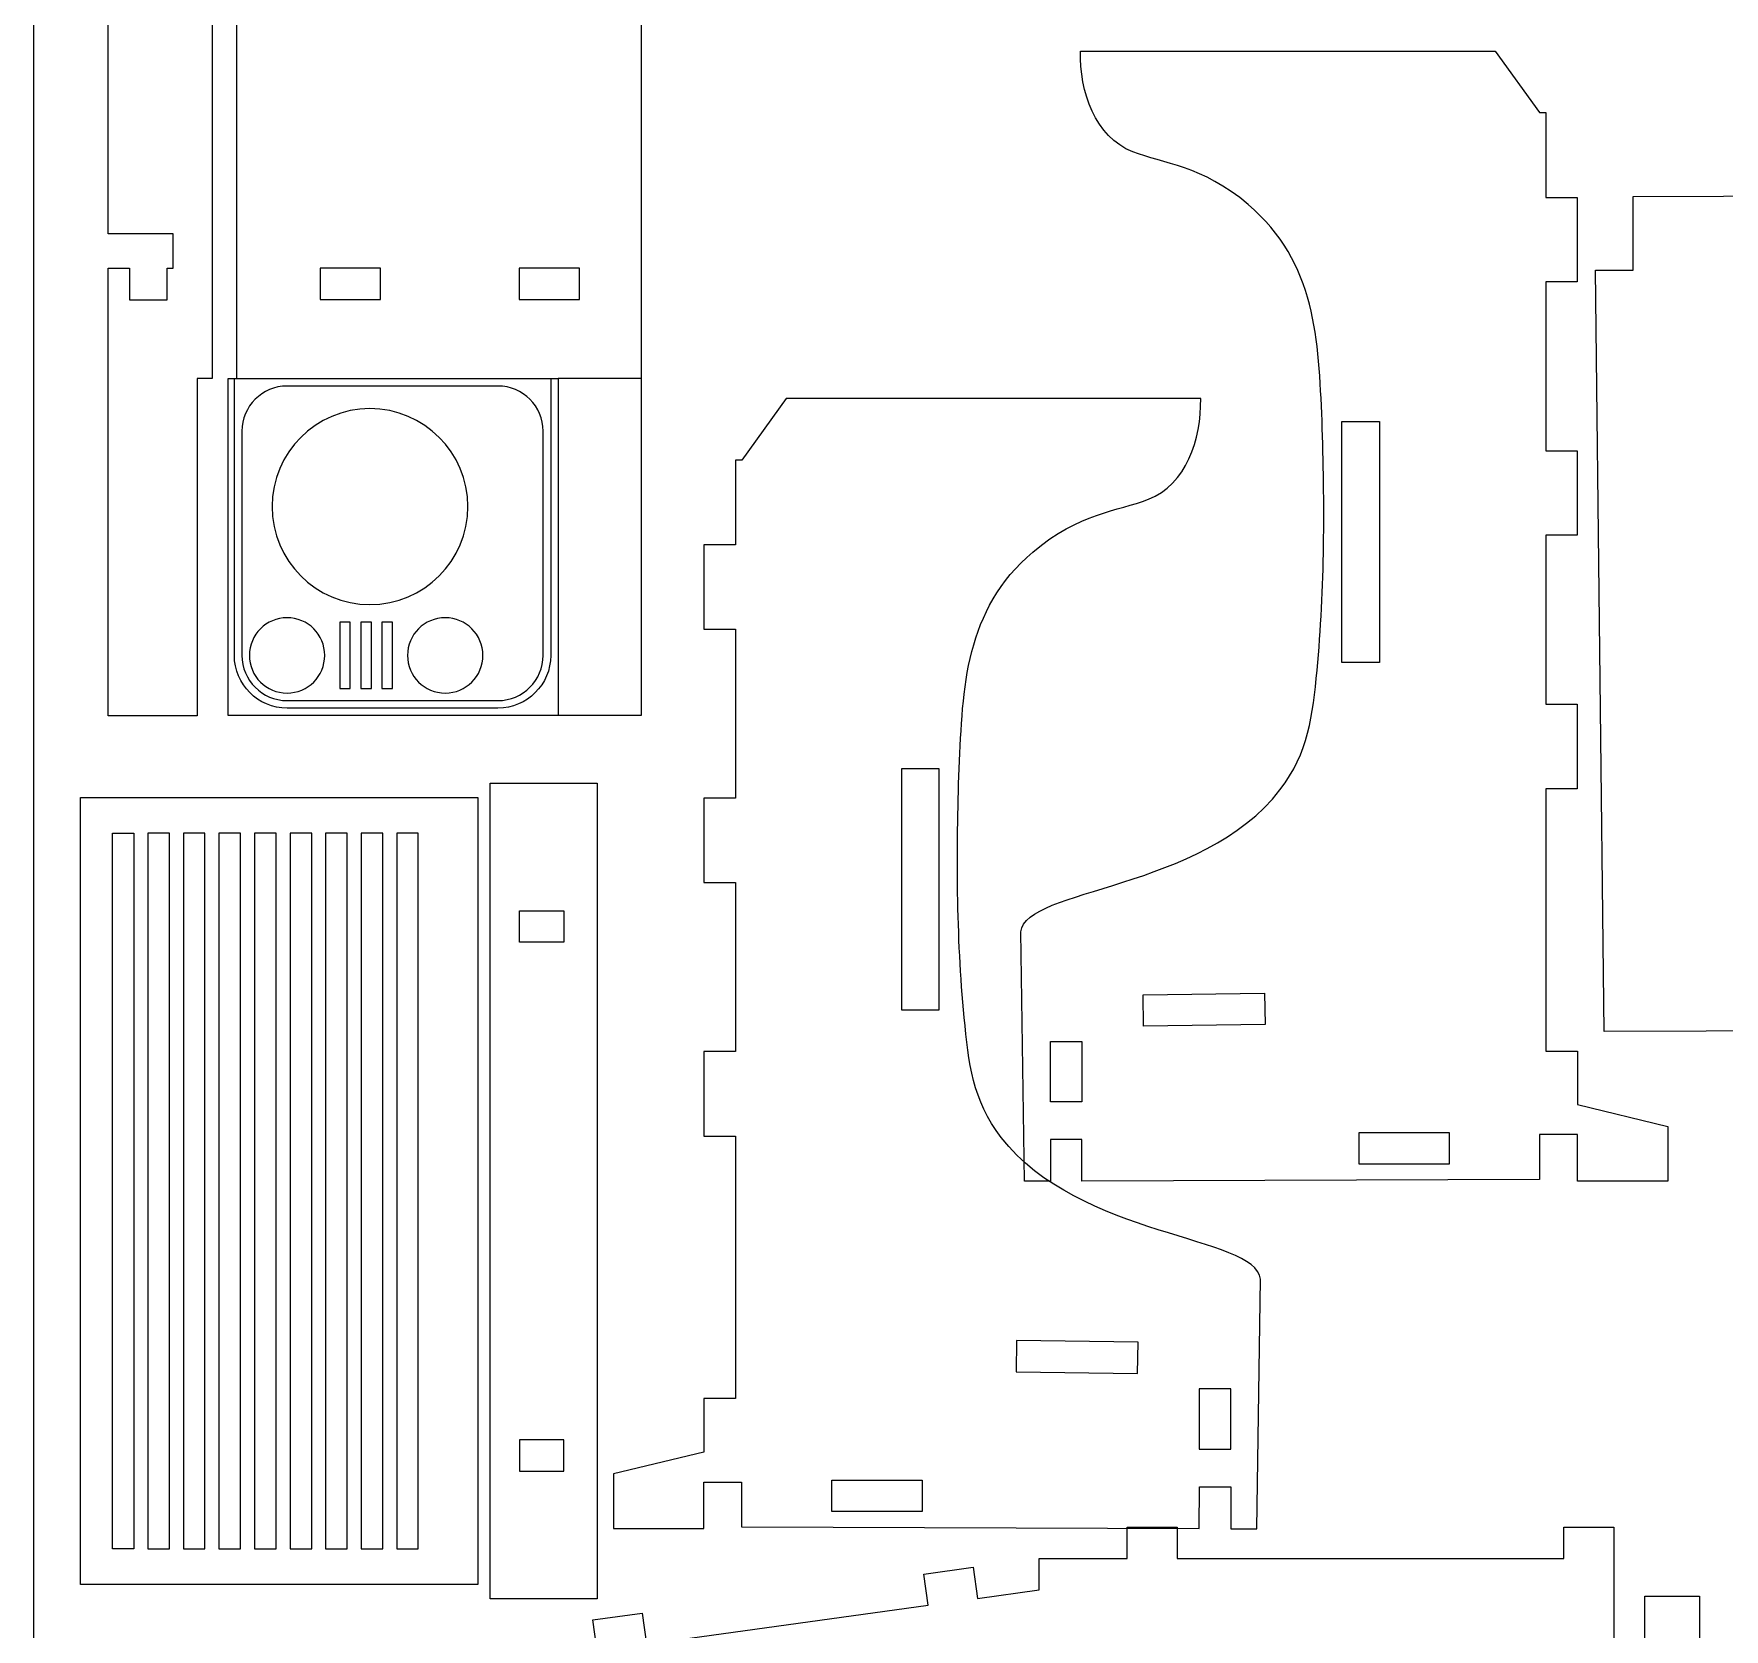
# Model space of a CAD drawing. Header units: centimetres. Extents: x -129.3 to -71.3, y -1.4 to 86.6.
# Drawn here: x -129.26 to -115.53, y 10.45 to 23.41 of the extents above; entities that cross this region are included whole.
import ezdxf

# ---------------------------------------------------------------- set-up
doc = ezdxf.new("R2010")
doc.units = ezdxf.units.CM
doc.header["$MEASUREMENT"] = 0
doc.layers.add('Camada 1', color=7, linetype='Continuous')

msp = doc.modelspace()

# ---------------------------------------------------------------- linework, layer by layer
at = {"layer": 'Camada 1', "color": 250, "lineweight": 20}
msp.add_open_spline([(-100.25825, -0.87178), (-100.25825, -1.14679), (-100.48325, -1.37179), (-100.75824, -1.37179), (-100.75824, -1.37179), (-100.75824, -1.37179), (-128.75825, -1.37179), (-128.75825, -1.37179), (-128.75825, -1.37179), (-129.03324, -1.37179), (-129.25825, -1.14679), (-129.25825, -0.87178), (-129.25825, -0.87178), (-129.25825, -0.87178), (-129.25825, 42.12823), (-129.25825, 42.12823), (-129.25825, 42.12823), (-129.25825, 42.40323), (-129.03324, 42.62823), (-128.75825, 42.62823)], degree=3, knots=[0, 0, 0, 0, 0.16666667, 0.16666667, 0.16666667, 0.16666667, 0.33333333, 0.33333333, 0.33333333, 0.33333333, 0.5, 0.5, 0.5, 0.5, 0.66666667, 0.66666667, 0.66666667, 0.66666667, 1, 1, 1, 1], dxfattribs=at)
at = {"layer": 'Camada 1', "lineweight": 9}
for points, knots in [([(-128.12674, 26.10336), (-128.12674, 26.10336), (-128.12674, 25.82408), (-128.12674, 25.82408), (-128.12674, 25.82408), (-128.12674, 25.82408), (-128.65303, 25.82408), (-128.65303, 25.82408), (-128.65303, 25.82408), (-128.65303, 25.82408), (-128.65303, 21.78119), (-128.65303, 21.78119), (-128.65303, 21.78119), (-128.65303, 21.78119), (-128.12674, 21.78119), (-128.12674, 21.78119), (-128.12674, 21.78119), (-128.12674, 21.78119), (-128.12674, 21.50082), (-128.12674, 21.50082), (-128.12674, 21.50082), (-128.12674, 21.50082), (-128.17475, 21.50082), (-128.17475, 21.50082), (-128.17475, 21.50082), (-128.17475, 21.50082), (-128.17475, 21.24565), (-128.17475, 21.24565), (-128.17475, 21.24565), (-128.17475, 21.24565), (-128.48073, 21.24565), (-128.48073, 21.24565), (-128.48073, 21.24565), (-128.48073, 21.24565), (-128.48073, 21.50082), (-128.48073, 21.50082), (-128.48073, 21.50082), (-128.48073, 21.50082), (-128.65303, 21.50082), (-128.65303, 21.50082), (-128.65303, 21.50082), (-128.65303, 21.50082), (-128.65303, 17.86681), (-128.65303, 17.86681), (-128.65303, 17.86681), (-128.65303, 17.86681), (-127.93077, 17.86681), (-127.93077, 17.86681), (-127.93077, 17.86681), (-127.93077, 17.86681), (-127.93077, 20.60524), (-127.93077, 20.60524), (-127.93077, 20.60524), (-127.93077, 20.60524), (-127.80838, 20.60524), (-127.80838, 20.60524), (-127.80838, 20.60524), (-127.80838, 20.60524), (-127.80838, 27.00003), (-127.80838, 27.00003), (-127.80838, 27.00003), (-127.80838, 27.00003), (-127.93077, 27.00003), (-127.93077, 27.00003), (-127.93077, 27.00003), (-127.93077, 27.00003), (-127.93077, 29.73846), (-127.93077, 29.73846), (-127.93077, 29.73846), (-127.93077, 29.73846), (-128.65303, 29.73846), (-128.65303, 29.73846), (-128.65303, 29.73846), (-128.65303, 29.73846), (-128.65303, 26.10266), (-128.65303, 26.10266), (-128.65303, 26.10266), (-128.65303, 26.10266), (-128.48073, 26.10266), (-128.48073, 26.10266), (-128.48073, 26.10266), (-128.48073, 26.10266), (-128.48073, 26.35782), (-128.48073, 26.35782), (-128.48073, 26.35782), (-128.48073, 26.35782), (-128.17475, 26.35782), (-128.17475, 26.35782), (-128.17475, 26.35782), (-128.17475, 26.35782), (-128.17475, 26.10336), (-128.17475, 26.10336), (-128.17475, 26.10336), (-128.17475, 26.10336), (-128.12674, 26.10336), (-128.12674, 26.10336)], [0, 0, 0, 0, 0.04, 0.04, 0.04, 0.04, 0.08, 0.08, 0.08, 0.08, 0.12, 0.12, 0.12, 0.12, 0.16, 0.16, 0.16, 0.16, 0.2, 0.2, 0.2, 0.2, 0.24, 0.24, 0.24, 0.24, 0.28, 0.28, 0.28, 0.28, 0.32, 0.32, 0.32, 0.32, 0.36, 0.36, 0.36, 0.36, 0.4, 0.4, 0.4, 0.4, 0.44, 0.44, 0.44, 0.44, 0.48, 0.48, 0.48, 0.48, 0.52, 0.52, 0.52, 0.52, 0.56, 0.56, 0.56, 0.56, 0.6, 0.6, 0.6, 0.6, 0.64, 0.64, 0.64, 0.64, 0.68, 0.68, 0.68, 0.68, 0.72, 0.72, 0.72, 0.72, 0.76, 0.76, 0.76, 0.76, 0.8, 0.8, 0.8, 0.8, 0.84, 0.84, 0.84, 0.84, 0.88, 0.88, 0.88, 0.88, 0.92, 0.92, 0.92, 0.92, 1, 1, 1, 1]), ([(-127.60842, 27.00073), (-127.60842, 27.00073), (-127.6081, 27.00116), (-127.6081, 27.00116), (-127.6081, 27.00116), (-127.6081, 27.00116), (-127.6081, 20.60589), (-127.6081, 20.60589), (-127.6081, 20.60589), (-127.6081, 20.60589), (-127.60847, 20.60597), (-127.60847, 20.60597), (-127.60847, 20.60597), (-127.60847, 20.60597), (-127.62923, 20.60597), (-127.62923, 20.60597), (-127.62923, 20.60597), (-127.62923, 20.60597), (-127.67818, 20.60597), (-127.67818, 20.60597), (-127.67818, 20.60597), (-127.67818, 20.60597), (-127.67819, 17.86752), (-127.67819, 17.86752), (-127.67819, 17.86752), (-127.67819, 17.86752), (-124.99788, 17.86749), (-124.99788, 17.86749), (-124.99788, 17.86749), (-124.99788, 17.86749), (-124.32381, 17.86748), (-124.32381, 17.86748), (-124.32381, 17.86748), (-124.32381, 17.86748), (-124.32381, 20.60592), (-124.32381, 20.60592), (-124.32381, 20.60592), (-124.32381, 20.60592), (-124.32399, 20.60589), (-124.32399, 20.60589), (-124.32399, 20.60589), (-124.32399, 20.60589), (-124.32399, 27.00116), (-124.32399, 27.00116), (-124.32399, 27.00116), (-124.32399, 27.00116), (-124.32376, 27.0007), (-124.32376, 27.0007), (-124.32376, 27.0007), (-124.32376, 27.0007), (-124.32374, 29.73912), (-124.32374, 29.73912), (-124.32374, 29.73912), (-124.32374, 29.73912), (-124.99781, 29.73913), (-124.99781, 29.73913), (-124.99781, 29.73913), (-124.99781, 29.73913), (-124.99801, 29.73927), (-124.99801, 29.73927), (-124.99801, 29.73927), (-124.99801, 29.73927), (-127.67811, 29.73927), (-127.67811, 29.73927), (-127.67811, 29.73927), (-127.67811, 29.73927), (-127.67811, 27.00116), (-127.67811, 27.00116), (-127.67811, 27.00116), (-127.67811, 27.00116), (-127.6291, 27.00116), (-127.6291, 27.00116), (-127.6291, 27.00116), (-127.6291, 27.00116), (-127.62918, 27.00073), (-127.62918, 27.00073), (-127.62918, 27.00073), (-127.62918, 27.00073), (-127.60842, 27.00073), (-127.60842, 27.00073)], [0, 0, 0, 0, 0.04761905, 0.04761905, 0.04761905, 0.04761905, 0.0952381, 0.0952381, 0.0952381, 0.0952381, 0.14285714, 0.14285714, 0.14285714, 0.14285714, 0.19047619, 0.19047619, 0.19047619, 0.19047619, 0.23809524, 0.23809524, 0.23809524, 0.23809524, 0.28571429, 0.28571429, 0.28571429, 0.28571429, 0.33333333, 0.33333333, 0.33333333, 0.33333333, 0.38095238, 0.38095238, 0.38095238, 0.38095238, 0.42857143, 0.42857143, 0.42857143, 0.42857143, 0.47619048, 0.47619048, 0.47619048, 0.47619048, 0.52380952, 0.52380952, 0.52380952, 0.52380952, 0.57142857, 0.57142857, 0.57142857, 0.57142857, 0.61904762, 0.61904762, 0.61904762, 0.61904762, 0.66666667, 0.66666667, 0.66666667, 0.66666667, 0.71428571, 0.71428571, 0.71428571, 0.71428571, 0.76190476, 0.76190476, 0.76190476, 0.76190476, 0.80952381, 0.80952381, 0.80952381, 0.80952381, 0.85714286, 0.85714286, 0.85714286, 0.85714286, 0.9047619, 0.9047619, 0.9047619, 0.9047619, 1, 1, 1, 1]), ([(-116.97617, 22.76528), (-116.97617, 22.76528), (-117.02717, 22.76528), (-117.02717, 22.76528), (-117.02717, 22.76528), (-117.02717, 22.76528), (-117.38719, 23.26429), (-117.38719, 23.26429), (-117.38719, 23.26429), (-117.38719, 23.26429), (-120.75533, 23.26429), (-120.75533, 23.26429), (-120.75533, 23.26429), (-120.76323, 22.93461), (-120.63587, 22.56633), (-120.33131, 22.44726), (-120.33131, 22.44726), (-120.07959, 22.34885), (-119.77095, 22.33929), (-119.39228, 22.01825), (-119.39228, 22.01825), (-118.83882, 21.54902), (-118.82334, 20.91781), (-118.79325, 20.26119), (-118.79325, 20.26119), (-118.77005, 19.59997), (-118.77075, 18.89787), (-118.83425, 18.23812), (-118.83425, 18.23812), (-118.86987, 17.868), (-118.90125, 17.56763), (-119.13526, 17.26408), (-119.13526, 17.26408), (-119.76782, 16.44354), (-121.20231, 16.46875), (-121.24035, 16.11204), (-121.24035, 16.11204), (-121.24035, 16.11204), (-121.21135, 14.08497), (-121.21135, 14.08497), (-121.21135, 14.08497), (-121.21135, 14.08497), (-120.99934, 14.08497), (-120.99934, 14.08497), (-120.99934, 14.08497), (-120.99934, 14.08497), (-121.00034, 14.42498), (-121.00034, 14.42498), (-121.00034, 14.42498), (-121.00034, 14.42498), (-120.74533, 14.42597), (-120.74533, 14.42597), (-120.74533, 14.42597), (-120.74533, 14.42597), (-120.74433, 14.08596), (-120.74433, 14.08596), (-120.74433, 14.08596), (-120.74433, 14.08596), (-117.02618, 14.09997), (-117.02618, 14.09997), (-117.02618, 14.09997), (-117.02618, 14.09997), (-117.02618, 14.46397), (-117.02618, 14.46397), (-117.02618, 14.46397), (-117.02618, 14.46397), (-116.71816, 14.46397), (-116.71816, 14.46397), (-116.71816, 14.46397), (-116.71816, 14.46397), (-116.71816, 14.08596), (-116.71816, 14.08596), (-116.71816, 14.08596), (-116.71816, 14.08596), (-115.98413, 14.08596), (-115.98413, 14.08596), (-115.98413, 14.08596), (-115.98413, 14.08596), (-115.98413, 14.52998), (-115.98413, 14.52998), (-115.98413, 14.52998), (-115.98413, 14.52998), (-116.71816, 14.70799), (-116.71816, 14.70799), (-116.71816, 14.70799), (-116.71816, 14.70799), (-116.71816, 15.142), (-116.71816, 15.142), (-116.71816, 15.142), (-116.71816, 15.142), (-116.97617, 15.142), (-116.97617, 15.142), (-116.97617, 15.142), (-116.97617, 15.142), (-116.97617, 17.27408), (-116.97617, 17.27408), (-116.97617, 17.27408), (-116.97617, 17.27408), (-116.72016, 17.27408), (-116.72016, 17.27408), (-116.72016, 17.27408), (-116.72016, 17.27408), (-116.72016, 17.9611), (-116.72016, 17.9611), (-116.72016, 17.9611), (-116.72016, 17.9611), (-116.97617, 17.9611), (-116.97617, 17.9611), (-116.97617, 17.9611), (-116.97617, 17.9611), (-116.97617, 19.33316), (-116.97617, 19.33316), (-116.97617, 19.33316), (-116.97617, 19.33316), (-116.72016, 19.33316), (-116.72016, 19.33316), (-116.72016, 19.33316), (-116.72016, 19.33316), (-116.72016, 20.01918), (-116.72016, 20.01918), (-116.72016, 20.01918), (-116.72016, 20.01918), (-116.97617, 20.01918), (-116.97617, 20.01918), (-116.97617, 20.01918), (-116.97617, 20.01918), (-116.97617, 21.39123), (-116.97617, 21.39123), (-116.97617, 21.39123), (-116.97617, 21.39123), (-116.72016, 21.39123), (-116.72016, 21.39123), (-116.72016, 21.39123), (-116.72016, 21.39123), (-116.72016, 22.07725), (-116.72016, 22.07725), (-116.72016, 22.07725), (-116.72016, 22.07725), (-116.97517, 22.07725), (-116.97517, 22.07725), (-116.97517, 22.07725), (-116.97517, 22.07725), (-116.97617, 22.76528), (-116.97617, 22.76528)], [0, 0, 0, 0, 0.02702703, 0.02702703, 0.02702703, 0.02702703, 0.05405405, 0.05405405, 0.05405405, 0.05405405, 0.08108108, 0.08108108, 0.08108108, 0.08108108, 0.10810811, 0.10810811, 0.10810811, 0.10810811, 0.13513514, 0.13513514, 0.13513514, 0.13513514, 0.16216216, 0.16216216, 0.16216216, 0.16216216, 0.18918919, 0.18918919, 0.18918919, 0.18918919, 0.21621622, 0.21621622, 0.21621622, 0.21621622, 0.24324324, 0.24324324, 0.24324324, 0.24324324, 0.27027027, 0.27027027, 0.27027027, 0.27027027, 0.2972973, 0.2972973, 0.2972973, 0.2972973, 0.32432432, 0.32432432, 0.32432432, 0.32432432, 0.35135135, 0.35135135, 0.35135135, 0.35135135, 0.37837838, 0.37837838, 0.37837838, 0.37837838, 0.40540541, 0.40540541, 0.40540541, 0.40540541, 0.43243243, 0.43243243, 0.43243243, 0.43243243, 0.45945946, 0.45945946, 0.45945946, 0.45945946, 0.48648649, 0.48648649, 0.48648649, 0.48648649, 0.51351351, 0.51351351, 0.51351351, 0.51351351, 0.54054054, 0.54054054, 0.54054054, 0.54054054, 0.56756757, 0.56756757, 0.56756757, 0.56756757, 0.59459459, 0.59459459, 0.59459459, 0.59459459, 0.62162162, 0.62162162, 0.62162162, 0.62162162, 0.64864865, 0.64864865, 0.64864865, 0.64864865, 0.67567568, 0.67567568, 0.67567568, 0.67567568, 0.7027027, 0.7027027, 0.7027027, 0.7027027, 0.72972973, 0.72972973, 0.72972973, 0.72972973, 0.75675676, 0.75675676, 0.75675676, 0.75675676, 0.78378378, 0.78378378, 0.78378378, 0.78378378, 0.81081081, 0.81081081, 0.81081081, 0.81081081, 0.83783784, 0.83783784, 0.83783784, 0.83783784, 0.86486486, 0.86486486, 0.86486486, 0.86486486, 0.89189189, 0.89189189, 0.89189189, 0.89189189, 0.91891892, 0.91891892, 0.91891892, 0.91891892, 0.94594595, 0.94594595, 0.94594595, 0.94594595, 1, 1, 1, 1]), ([(-112.59513, 21.48598), (-112.59513, 21.48598), (-112.59513, 22.09794), (-112.59513, 22.09794), (-112.59513, 22.09794), (-112.59513, 22.09794), (-116.26571, 22.08461), (-116.26571, 22.08461), (-116.26571, 22.08461), (-116.26571, 22.08461), (-116.26571, 21.4861), (-116.26571, 21.4861), (-116.26571, 21.4861), (-116.26571, 21.4861), (-116.57169, 21.4861), (-116.57169, 21.4861), (-116.57169, 21.4861), (-116.57169, 21.4861), (-116.50255, 15.30312), (-116.50255, 15.30312), (-116.50255, 15.30312), (-116.50255, 15.30312), (-111.53218, 15.31802), (-111.53218, 15.31802), (-111.53218, 15.31802), (-111.53218, 15.31802), (-111.5571, 22.09918), (-111.5571, 22.09918), (-111.5571, 22.09918), (-111.5571, 22.09918), (-112.29141, 22.09904), (-112.29141, 22.09904), (-112.29141, 22.09904), (-112.29141, 22.09904), (-112.28916, 21.4871), (-112.28916, 21.4871), (-112.28916, 21.4871), (-112.28916, 21.4871), (-112.59513, 21.48598), (-112.59513, 21.48598)], [0, 0, 0, 0, 0.09090909, 0.09090909, 0.09090909, 0.09090909, 0.18181818, 0.18181818, 0.18181818, 0.18181818, 0.27272727, 0.27272727, 0.27272727, 0.27272727, 0.36363636, 0.36363636, 0.36363636, 0.36363636, 0.45454545, 0.45454545, 0.45454545, 0.45454545, 0.54545455, 0.54545455, 0.54545455, 0.54545455, 0.63636364, 0.63636364, 0.63636364, 0.63636364, 0.72727273, 0.72727273, 0.72727273, 0.72727273, 0.81818182, 0.81818182, 0.81818182, 0.81818182, 1, 1, 1, 1]), ([(-126.93108, 21.50293), (-126.93108, 21.50293), (-126.44106, 21.50293), (-126.44106, 21.50293), (-126.44106, 21.50293), (-126.44106, 21.50293), (-126.44106, 21.24792), (-126.44106, 21.24792), (-126.44106, 21.24792), (-126.44106, 21.24792), (-126.93108, 21.24792), (-126.93108, 21.24792), (-126.93108, 21.24792), (-126.93108, 21.24792), (-126.93108, 21.50293), (-126.93108, 21.50293)], [0, 0, 0, 0, 0.2, 0.2, 0.2, 0.2, 0.4, 0.4, 0.4, 0.4, 0.6, 0.6, 0.6, 0.6, 1, 1, 1, 1]), ([(-124.825, 21.24792), (-124.825, 21.24792), (-125.31602, 21.24792), (-125.31602, 21.24792), (-125.31602, 21.24792), (-125.31602, 21.24792), (-125.31602, 21.50293), (-125.31602, 21.50293), (-125.31602, 21.50293), (-125.31602, 21.50293), (-124.825, 21.50293), (-124.825, 21.50293), (-124.825, 21.50293), (-124.825, 21.50293), (-124.825, 21.24792), (-124.825, 21.24792)], [0, 0, 0, 0, 0.2, 0.2, 0.2, 0.2, 0.4, 0.4, 0.4, 0.4, 0.6, 0.6, 0.6, 0.6, 1, 1, 1, 1]), ([(-126.52756, 20.36088), (-126.0882, 20.36088), (-125.73203, 20.00471), (-125.73203, 19.56535), (-125.73203, 19.56535), (-125.73203, 19.12599), (-126.0882, 18.76982), (-126.52756, 18.76982), (-126.52756, 18.76982), (-126.96692, 18.76982), (-127.32309, 19.12599), (-127.32309, 19.56535), (-127.32309, 19.56535), (-127.32309, 20.00471), (-126.96692, 20.36088), (-126.52756, 20.36088)], [0, 0, 0, 0, 0.2, 0.2, 0.2, 0.2, 0.4, 0.4, 0.4, 0.4, 0.6, 0.6, 0.6, 0.6, 1, 1, 1, 1]), ([(-123.55843, 19.94306), (-123.55843, 19.94306), (-123.50743, 19.94306), (-123.50743, 19.94306), (-123.50743, 19.94306), (-123.50743, 19.94306), (-123.14741, 20.44207), (-123.14741, 20.44207), (-123.14741, 20.44207), (-123.14741, 20.44207), (-119.77927, 20.44207), (-119.77927, 20.44207), (-119.77927, 20.44207), (-119.77137, 20.11239), (-119.89873, 19.74411), (-120.20329, 19.62504), (-120.20329, 19.62504), (-120.45501, 19.52663), (-120.76365, 19.51707), (-121.14232, 19.19603), (-121.14232, 19.19603), (-121.69578, 18.7268), (-121.71126, 18.09559), (-121.74135, 17.43897), (-121.74135, 17.43897), (-121.76455, 16.77775), (-121.76385, 16.07565), (-121.70035, 15.4159), (-121.70035, 15.4159), (-121.66473, 15.04578), (-121.63335, 14.74541), (-121.39934, 14.44186), (-121.39934, 14.44186), (-120.76678, 13.62132), (-119.33229, 13.64653), (-119.29425, 13.28982), (-119.29425, 13.28982), (-119.29425, 13.28982), (-119.32325, 11.26275), (-119.32325, 11.26275), (-119.32325, 11.26275), (-119.32325, 11.26275), (-119.53526, 11.26275), (-119.53526, 11.26275), (-119.53526, 11.26275), (-119.53526, 11.26275), (-119.53426, 11.60276), (-119.53426, 11.60276), (-119.53426, 11.60276), (-119.53426, 11.60276), (-119.78927, 11.60375), (-119.78927, 11.60375), (-119.78927, 11.60375), (-119.78927, 11.60375), (-119.79027, 11.26374), (-119.79027, 11.26374), (-119.79027, 11.26374), (-119.79027, 11.26374), (-123.50842, 11.27775), (-123.50842, 11.27775), (-123.50842, 11.27775), (-123.50842, 11.27775), (-123.50842, 11.64175), (-123.50842, 11.64175), (-123.50842, 11.64175), (-123.50842, 11.64175), (-123.81644, 11.64175), (-123.81644, 11.64175), (-123.81644, 11.64175), (-123.81644, 11.64175), (-123.81644, 11.26374), (-123.81644, 11.26374), (-123.81644, 11.26374), (-123.81644, 11.26374), (-124.55047, 11.26374), (-124.55047, 11.26374), (-124.55047, 11.26374), (-124.55047, 11.26374), (-124.55047, 11.70776), (-124.55047, 11.70776), (-124.55047, 11.70776), (-124.55047, 11.70776), (-123.81644, 11.88577), (-123.81644, 11.88577), (-123.81644, 11.88577), (-123.81644, 11.88577), (-123.81644, 12.31978), (-123.81644, 12.31978), (-123.81644, 12.31978), (-123.81644, 12.31978), (-123.55843, 12.31978), (-123.55843, 12.31978), (-123.55843, 12.31978), (-123.55843, 12.31978), (-123.55843, 14.45186), (-123.55843, 14.45186), (-123.55843, 14.45186), (-123.55843, 14.45186), (-123.81444, 14.45186), (-123.81444, 14.45186), (-123.81444, 14.45186), (-123.81444, 14.45186), (-123.81444, 15.13888), (-123.81444, 15.13888), (-123.81444, 15.13888), (-123.81444, 15.13888), (-123.55843, 15.13888), (-123.55843, 15.13888), (-123.55843, 15.13888), (-123.55843, 15.13888), (-123.55843, 16.51094), (-123.55843, 16.51094), (-123.55843, 16.51094), (-123.55843, 16.51094), (-123.81444, 16.51094), (-123.81444, 16.51094), (-123.81444, 16.51094), (-123.81444, 16.51094), (-123.81444, 17.19696), (-123.81444, 17.19696), (-123.81444, 17.19696), (-123.81444, 17.19696), (-123.55843, 17.19696), (-123.55843, 17.19696), (-123.55843, 17.19696), (-123.55843, 17.19696), (-123.55843, 18.56901), (-123.55843, 18.56901), (-123.55843, 18.56901), (-123.55843, 18.56901), (-123.81444, 18.56901), (-123.81444, 18.56901), (-123.81444, 18.56901), (-123.81444, 18.56901), (-123.81444, 19.25503), (-123.81444, 19.25503), (-123.81444, 19.25503), (-123.81444, 19.25503), (-123.55943, 19.25503), (-123.55943, 19.25503), (-123.55943, 19.25503), (-123.55943, 19.25503), (-123.55843, 19.94306), (-123.55843, 19.94306)], [0, 0, 0, 0, 0.02702703, 0.02702703, 0.02702703, 0.02702703, 0.05405405, 0.05405405, 0.05405405, 0.05405405, 0.08108108, 0.08108108, 0.08108108, 0.08108108, 0.10810811, 0.10810811, 0.10810811, 0.10810811, 0.13513514, 0.13513514, 0.13513514, 0.13513514, 0.16216216, 0.16216216, 0.16216216, 0.16216216, 0.18918919, 0.18918919, 0.18918919, 0.18918919, 0.21621622, 0.21621622, 0.21621622, 0.21621622, 0.24324324, 0.24324324, 0.24324324, 0.24324324, 0.27027027, 0.27027027, 0.27027027, 0.27027027, 0.2972973, 0.2972973, 0.2972973, 0.2972973, 0.32432432, 0.32432432, 0.32432432, 0.32432432, 0.35135135, 0.35135135, 0.35135135, 0.35135135, 0.37837838, 0.37837838, 0.37837838, 0.37837838, 0.40540541, 0.40540541, 0.40540541, 0.40540541, 0.43243243, 0.43243243, 0.43243243, 0.43243243, 0.45945946, 0.45945946, 0.45945946, 0.45945946, 0.48648649, 0.48648649, 0.48648649, 0.48648649, 0.51351351, 0.51351351, 0.51351351, 0.51351351, 0.54054054, 0.54054054, 0.54054054, 0.54054054, 0.56756757, 0.56756757, 0.56756757, 0.56756757, 0.59459459, 0.59459459, 0.59459459, 0.59459459, 0.62162162, 0.62162162, 0.62162162, 0.62162162, 0.64864865, 0.64864865, 0.64864865, 0.64864865, 0.67567568, 0.67567568, 0.67567568, 0.67567568, 0.7027027, 0.7027027, 0.7027027, 0.7027027, 0.72972973, 0.72972973, 0.72972973, 0.72972973, 0.75675676, 0.75675676, 0.75675676, 0.75675676, 0.78378378, 0.78378378, 0.78378378, 0.78378378, 0.81081081, 0.81081081, 0.81081081, 0.81081081, 0.83783784, 0.83783784, 0.83783784, 0.83783784, 0.86486486, 0.86486486, 0.86486486, 0.86486486, 0.89189189, 0.89189189, 0.89189189, 0.89189189, 0.91891892, 0.91891892, 0.91891892, 0.91891892, 0.94594595, 0.94594595, 0.94594595, 0.94594595, 1, 1, 1, 1]), ([(-118.32623, 20.25719), (-118.32623, 20.25719), (-118.63224, 20.25719), (-118.63224, 20.25719), (-118.63224, 20.25719), (-118.63224, 20.25719), (-118.63224, 18.29912), (-118.63224, 18.29912), (-118.63224, 18.29912), (-118.63224, 18.29912), (-118.32623, 18.29912), (-118.32623, 18.29912), (-118.32623, 18.29912), (-118.32623, 18.29912), (-118.32623, 20.25719), (-118.32623, 20.25719)], [0, 0, 0, 0, 0.2, 0.2, 0.2, 0.2, 0.4, 0.4, 0.4, 0.4, 0.6, 0.6, 0.6, 0.6, 1, 1, 1, 1]), ([(-127.20109, 18.66281), (-127.03209, 18.66281), (-126.89508, 18.5258), (-126.89508, 18.3568), (-126.89508, 18.3568), (-126.89508, 18.1878), (-127.03209, 18.05079), (-127.20109, 18.05079), (-127.20109, 18.05079), (-127.37009, 18.05079), (-127.5071, 18.1878), (-127.5071, 18.3568), (-127.5071, 18.3568), (-127.5071, 18.5258), (-127.37009, 18.66281), (-127.20109, 18.66281)], [0, 0, 0, 0, 0.2, 0.2, 0.2, 0.2, 0.4, 0.4, 0.4, 0.4, 0.6, 0.6, 0.6, 0.6, 1, 1, 1, 1]), ([(-126.77208, 18.62681), (-126.77208, 18.62681), (-126.68707, 18.62681), (-126.68707, 18.62681), (-126.68707, 18.62681), (-126.68707, 18.62681), (-126.68707, 18.08779), (-126.68707, 18.08779), (-126.68707, 18.08779), (-126.68707, 18.08779), (-126.77208, 18.08779), (-126.77208, 18.08779), (-126.77208, 18.08779), (-126.77208, 18.08779), (-126.77208, 18.62681), (-126.77208, 18.62681)], [0, 0, 0, 0, 0.2, 0.2, 0.2, 0.2, 0.4, 0.4, 0.4, 0.4, 0.6, 0.6, 0.6, 0.6, 1, 1, 1, 1]), ([(-126.51506, 18.08779), (-126.51506, 18.08779), (-126.60107, 18.08779), (-126.60107, 18.08779), (-126.60107, 18.08779), (-126.60107, 18.08779), (-126.60107, 18.62681), (-126.60107, 18.62681), (-126.60107, 18.62681), (-126.60107, 18.62681), (-126.51506, 18.62681), (-126.51506, 18.62681), (-126.51506, 18.62681), (-126.51506, 18.62681), (-126.51506, 18.08779), (-126.51506, 18.08779)], [0, 0, 0, 0, 0.2, 0.2, 0.2, 0.2, 0.4, 0.4, 0.4, 0.4, 0.6, 0.6, 0.6, 0.6, 1, 1, 1, 1]), ([(-126.34406, 18.62582), (-126.34406, 18.62582), (-126.34406, 18.08779), (-126.34406, 18.08779), (-126.34406, 18.08779), (-126.34406, 18.08779), (-126.43006, 18.08779), (-126.43006, 18.08779), (-126.43006, 18.08779), (-126.43006, 18.08779), (-126.43006, 18.62681), (-126.43006, 18.62681), (-126.43006, 18.62681), (-126.43006, 18.62681), (-126.34406, 18.62582), (-126.34406, 18.62582)], [0, 0, 0, 0, 0.2, 0.2, 0.2, 0.2, 0.4, 0.4, 0.4, 0.4, 0.6, 0.6, 0.6, 0.6, 1, 1, 1, 1]), ([(-125.91604, 18.66281), (-125.74704, 18.66281), (-125.61003, 18.5258), (-125.61003, 18.3568), (-125.61003, 18.3568), (-125.61003, 18.1878), (-125.74704, 18.05079), (-125.91604, 18.05079), (-125.91604, 18.05079), (-126.08504, 18.05079), (-126.22205, 18.1878), (-126.22205, 18.3568), (-126.22205, 18.3568), (-126.22205, 18.5258), (-126.08504, 18.66281), (-125.91604, 18.66281)], [0, 0, 0, 0, 0.2, 0.2, 0.2, 0.2, 0.4, 0.4, 0.4, 0.4, 0.6, 0.6, 0.6, 0.6, 1, 1, 1, 1]), ([(-125.55091, 10.69503), (-125.55091, 10.69503), (-124.68288, 10.69503), (-124.68288, 10.69503), (-124.68288, 10.69503), (-124.68288, 10.69503), (-124.68288, 17.3183), (-124.68288, 17.3183), (-124.68288, 17.3183), (-124.68288, 17.3183), (-125.55091, 17.3183), (-125.55091, 17.3183), (-125.55091, 17.3183), (-125.55091, 17.3183), (-125.55091, 10.69503), (-125.55091, 10.69503)], [0, 0, 0, 0, 0.2, 0.2, 0.2, 0.2, 0.4, 0.4, 0.4, 0.4, 0.6, 0.6, 0.6, 0.6, 1, 1, 1, 1]), ([(-122.20837, 17.43497), (-122.20837, 17.43497), (-121.90236, 17.43497), (-121.90236, 17.43497), (-121.90236, 17.43497), (-121.90236, 17.43497), (-121.90236, 15.4769), (-121.90236, 15.4769), (-121.90236, 15.4769), (-121.90236, 15.4769), (-122.20837, 15.4769), (-122.20837, 15.4769), (-122.20837, 15.4769), (-122.20837, 15.4769), (-122.20837, 17.43497), (-122.20837, 17.43497)], [0, 0, 0, 0, 0.2, 0.2, 0.2, 0.2, 0.4, 0.4, 0.4, 0.4, 0.6, 0.6, 0.6, 0.6, 1, 1, 1, 1]), ([(-128.88003, 10.80953), (-128.88003, 10.80953), (-125.65091, 10.80953), (-125.65091, 10.80953), (-125.65091, 10.80953), (-125.65091, 10.80953), (-125.65091, 17.2038), (-125.65091, 17.2038), (-125.65091, 17.2038), (-125.65091, 17.2038), (-128.88003, 17.2038), (-128.88003, 17.2038), (-128.88003, 17.2038), (-128.88003, 17.2038), (-128.88003, 10.80953), (-128.88003, 10.80953)], [0, 0, 0, 0, 0.2, 0.2, 0.2, 0.2, 0.4, 0.4, 0.4, 0.4, 0.6, 0.6, 0.6, 0.6, 1, 1, 1, 1]), ([(-128.44502, 11.10054), (-128.44502, 11.10054), (-128.44502, 16.91378), (-128.44502, 16.91378), (-128.44502, 16.91378), (-128.44502, 16.91378), (-128.62002, 16.91378), (-128.62002, 16.91378), (-128.62002, 16.91378), (-128.62002, 16.91378), (-128.62002, 11.10054), (-128.62002, 11.10054), (-128.62002, 11.10054), (-128.62002, 11.10054), (-128.44502, 11.10054), (-128.44502, 11.10054)], [0, 0, 0, 0, 0.2, 0.2, 0.2, 0.2, 0.4, 0.4, 0.4, 0.4, 0.6, 0.6, 0.6, 0.6, 1, 1, 1, 1]), ([(-128.156, 11.10054), (-128.156, 11.10054), (-128.33101, 11.10054), (-128.33101, 11.10054), (-128.33101, 11.10054), (-128.33101, 11.10054), (-128.33101, 16.91378), (-128.33101, 16.91378), (-128.33101, 16.91378), (-128.33101, 16.91378), (-128.156, 16.91378), (-128.156, 16.91378), (-128.156, 16.91378), (-128.156, 16.91378), (-128.156, 11.10054), (-128.156, 11.10054)], [0, 0, 0, 0, 0.2, 0.2, 0.2, 0.2, 0.4, 0.4, 0.4, 0.4, 0.6, 0.6, 0.6, 0.6, 1, 1, 1, 1]), ([(-127.868, 11.10054), (-127.868, 11.10054), (-128.043, 11.10054), (-128.043, 11.10054), (-128.043, 11.10054), (-128.043, 11.10054), (-128.043, 16.91378), (-128.043, 16.91378), (-128.043, 16.91378), (-128.043, 16.91378), (-127.868, 16.91378), (-127.868, 16.91378), (-127.868, 16.91378), (-127.868, 16.91378), (-127.868, 11.10054), (-127.868, 11.10054)], [0, 0, 0, 0, 0.2, 0.2, 0.2, 0.2, 0.4, 0.4, 0.4, 0.4, 0.6, 0.6, 0.6, 0.6, 1, 1, 1, 1]), ([(-127.57898, 11.10054), (-127.57898, 11.10054), (-127.75399, 11.10054), (-127.75399, 11.10054), (-127.75399, 11.10054), (-127.75399, 11.10054), (-127.75399, 16.91378), (-127.75399, 16.91378), (-127.75399, 16.91378), (-127.75399, 16.91378), (-127.57898, 16.91378), (-127.57898, 16.91378), (-127.57898, 16.91378), (-127.57898, 16.91378), (-127.57898, 11.10054), (-127.57898, 11.10054)], [0, 0, 0, 0, 0.2, 0.2, 0.2, 0.2, 0.4, 0.4, 0.4, 0.4, 0.6, 0.6, 0.6, 0.6, 1, 1, 1, 1]), ([(-127.46498, 11.10054), (-127.46498, 11.10054), (-127.46498, 16.91378), (-127.46498, 16.91378), (-127.46498, 16.91378), (-127.46498, 16.91378), (-127.28997, 16.91378), (-127.28997, 16.91378), (-127.28997, 16.91378), (-127.28997, 16.91378), (-127.28997, 11.10054), (-127.28997, 11.10054), (-127.28997, 11.10054), (-127.28997, 11.10054), (-127.46498, 11.10054), (-127.46498, 11.10054)], [0, 0, 0, 0, 0.2, 0.2, 0.2, 0.2, 0.4, 0.4, 0.4, 0.4, 0.6, 0.6, 0.6, 0.6, 1, 1, 1, 1]), ([(-127.17597, 11.10054), (-127.17597, 11.10054), (-127.17597, 16.91378), (-127.17597, 16.91378), (-127.17597, 16.91378), (-127.17597, 16.91378), (-127.00096, 16.91378), (-127.00096, 16.91378), (-127.00096, 16.91378), (-127.00096, 16.91378), (-127.00096, 11.10054), (-127.00096, 11.10054), (-127.00096, 11.10054), (-127.00096, 11.10054), (-127.17597, 11.10054), (-127.17597, 11.10054)], [0, 0, 0, 0, 0.2, 0.2, 0.2, 0.2, 0.4, 0.4, 0.4, 0.4, 0.6, 0.6, 0.6, 0.6, 1, 1, 1, 1]), ([(-126.71295, 11.10054), (-126.71295, 11.10054), (-126.88796, 11.10054), (-126.88796, 11.10054), (-126.88796, 11.10054), (-126.88796, 11.10054), (-126.88796, 16.91378), (-126.88796, 16.91378), (-126.88796, 16.91378), (-126.88796, 16.91378), (-126.71295, 16.91378), (-126.71295, 16.91378), (-126.71295, 16.91378), (-126.71295, 16.91378), (-126.71295, 11.10054), (-126.71295, 11.10054)], [0, 0, 0, 0, 0.2, 0.2, 0.2, 0.2, 0.4, 0.4, 0.4, 0.4, 0.6, 0.6, 0.6, 0.6, 1, 1, 1, 1]), ([(-126.42394, 11.10054), (-126.42394, 11.10054), (-126.59895, 11.10054), (-126.59895, 11.10054), (-126.59895, 11.10054), (-126.59895, 11.10054), (-126.59895, 16.91378), (-126.59895, 16.91378), (-126.59895, 16.91378), (-126.59895, 16.91378), (-126.42394, 16.91378), (-126.42394, 16.91378), (-126.42394, 16.91378), (-126.42394, 16.91378), (-126.42394, 11.10054), (-126.42394, 11.10054)], [0, 0, 0, 0, 0.2, 0.2, 0.2, 0.2, 0.4, 0.4, 0.4, 0.4, 0.6, 0.6, 0.6, 0.6, 1, 1, 1, 1]), ([(-126.13493, 11.10054), (-126.13493, 11.10054), (-126.30993, 11.10054), (-126.30993, 11.10054), (-126.30993, 11.10054), (-126.30993, 11.10054), (-126.30993, 16.91378), (-126.30993, 16.91378), (-126.30993, 16.91378), (-126.30993, 16.91378), (-126.13493, 16.91378), (-126.13493, 16.91378), (-126.13493, 16.91378), (-126.13493, 16.91378), (-126.13493, 11.10054), (-126.13493, 11.10054)], [0, 0, 0, 0, 0.2, 0.2, 0.2, 0.2, 0.4, 0.4, 0.4, 0.4, 0.6, 0.6, 0.6, 0.6, 1, 1, 1, 1]), ([(-125.31291, 16.02824), (-125.31291, 16.02824), (-124.9519, 16.02824), (-124.9519, 16.02824), (-124.9519, 16.02824), (-124.9519, 16.02824), (-124.9519, 16.28325), (-124.9519, 16.28325), (-124.9519, 16.28325), (-124.9519, 16.28325), (-125.31291, 16.28325), (-125.31291, 16.28325), (-125.31291, 16.28325), (-125.31291, 16.28325), (-125.31291, 16.02824), (-125.31291, 16.02824)], [0, 0, 0, 0, 0.2, 0.2, 0.2, 0.2, 0.4, 0.4, 0.4, 0.4, 0.6, 0.6, 0.6, 0.6, 1, 1, 1, 1]), ([(-119.26027, 15.61402), (-119.26027, 15.61402), (-120.24631, 15.60002), (-120.24631, 15.60002), (-120.24631, 15.60002), (-120.24631, 15.60002), (-120.24331, 15.34501), (-120.24331, 15.34501), (-120.24331, 15.34501), (-120.24331, 15.34501), (-119.25626, 15.35901), (-119.25626, 15.35901), (-119.25626, 15.35901), (-119.25626, 15.35901), (-119.26027, 15.61402), (-119.26027, 15.61402)], [0, 0, 0, 0, 0.2, 0.2, 0.2, 0.2, 0.4, 0.4, 0.4, 0.4, 0.6, 0.6, 0.6, 0.6, 1, 1, 1, 1]), ([(-120.99934, 15.22101), (-120.99934, 15.22101), (-120.99934, 14.73198), (-120.99934, 14.73198), (-120.99934, 14.73198), (-120.99934, 14.73198), (-120.74433, 14.73198), (-120.74433, 14.73198), (-120.74433, 14.73198), (-120.74433, 14.73198), (-120.74433, 15.22101), (-120.74433, 15.22101), (-120.74433, 15.22101), (-120.74433, 15.22101), (-120.99934, 15.22101), (-120.99934, 15.22101)], [0, 0, 0, 0, 0.2, 0.2, 0.2, 0.2, 0.4, 0.4, 0.4, 0.4, 0.6, 0.6, 0.6, 0.6, 1, 1, 1, 1]), ([(-117.7592, 14.22597), (-117.7592, 14.22597), (-118.49324, 14.22597), (-118.49324, 14.22597), (-118.49324, 14.22597), (-118.49324, 14.22597), (-118.49324, 14.47997), (-118.49324, 14.47997), (-118.49324, 14.47997), (-118.49324, 14.47997), (-117.7592, 14.47997), (-117.7592, 14.47997), (-117.7592, 14.47997), (-117.7592, 14.47997), (-117.7592, 14.22597), (-117.7592, 14.22597)], [0, 0, 0, 0, 0.2, 0.2, 0.2, 0.2, 0.4, 0.4, 0.4, 0.4, 0.6, 0.6, 0.6, 0.6, 1, 1, 1, 1]), ([(-121.27433, 12.7918), (-121.27433, 12.7918), (-120.28829, 12.7778), (-120.28829, 12.7778), (-120.28829, 12.7778), (-120.28829, 12.7778), (-120.29129, 12.52279), (-120.29129, 12.52279), (-120.29129, 12.52279), (-120.29129, 12.52279), (-121.27834, 12.53679), (-121.27834, 12.53679), (-121.27834, 12.53679), (-121.27834, 12.53679), (-121.27433, 12.7918), (-121.27433, 12.7918)], [0, 0, 0, 0, 0.2, 0.2, 0.2, 0.2, 0.4, 0.4, 0.4, 0.4, 0.6, 0.6, 0.6, 0.6, 1, 1, 1, 1]), ([(-119.53526, 12.39879), (-119.53526, 12.39879), (-119.53526, 11.90976), (-119.53526, 11.90976), (-119.53526, 11.90976), (-119.53526, 11.90976), (-119.79027, 11.90976), (-119.79027, 11.90976), (-119.79027, 11.90976), (-119.79027, 11.90976), (-119.79027, 12.39879), (-119.79027, 12.39879), (-119.79027, 12.39879), (-119.79027, 12.39879), (-119.53526, 12.39879), (-119.53526, 12.39879)], [0, 0, 0, 0, 0.2, 0.2, 0.2, 0.2, 0.4, 0.4, 0.4, 0.4, 0.6, 0.6, 0.6, 0.6, 1, 1, 1, 1]), ([(-124.9519, 11.98508), (-124.9519, 11.98508), (-124.9519, 11.73007), (-124.9519, 11.73007), (-124.9519, 11.73007), (-124.9519, 11.73007), (-125.31291, 11.73007), (-125.31291, 11.73007), (-125.31291, 11.73007), (-125.31291, 11.73007), (-125.31291, 11.98508), (-125.31291, 11.98508), (-125.31291, 11.98508), (-125.31291, 11.98508), (-124.9519, 11.98508), (-124.9519, 11.98508)], [0, 0, 0, 0, 0.2, 0.2, 0.2, 0.2, 0.4, 0.4, 0.4, 0.4, 0.6, 0.6, 0.6, 0.6, 1, 1, 1, 1]), ([(-122.7754, 11.40375), (-122.7754, 11.40375), (-122.04136, 11.40375), (-122.04136, 11.40375), (-122.04136, 11.40375), (-122.04136, 11.40375), (-122.04136, 11.65775), (-122.04136, 11.65775), (-122.04136, 11.65775), (-122.04136, 11.65775), (-122.7754, 11.65775), (-122.7754, 11.65775), (-122.7754, 11.65775), (-122.7754, 11.65775), (-122.7754, 11.40375), (-122.7754, 11.40375)], [0, 0, 0, 0, 0.2, 0.2, 0.2, 0.2, 0.4, 0.4, 0.4, 0.4, 0.6, 0.6, 0.6, 0.6, 1, 1, 1, 1]), ([(-125.85326, 7.29261), (-125.85326, 7.29261), (-125.85326, 7.03779), (-125.85326, 7.03779), (-125.85326, 7.03779), (-125.85326, 7.03779), (-126.20753, 7.03779), (-126.20753, 7.03779), (-126.20753, 7.03779), (-126.20753, 7.03779), (-126.20753, 3.14068), (-126.20753, 3.14068), (-126.20753, 3.14068), (-126.20753, 3.14068), (-125.85326, 3.14068), (-125.85326, 3.14068), (-125.85326, 3.14068), (-125.85326, 3.14068), (-125.85326, 2.88587), (-125.85326, 2.88587), (-125.85326, 2.88587), (-125.85326, 2.88587), (-126.20753, 2.88587), (-126.20753, 2.88587), (-126.20753, 2.88587), (-126.20753, 2.88587), (-126.20753, 0.81398), (-126.20753, 0.81398), (-126.20753, 0.81398), (-126.20753, 0.81398), (-126.18846, 0.77413), (-126.18846, 0.77413), (-126.18846, 0.77413), (-126.18846, 0.77413), (-125.86197, 0.5121), (-125.86197, 0.5121), (-125.86197, 0.5121), (-125.86197, 0.5121), (-126.0197, 0.31283), (-126.0197, 0.31283), (-126.0197, 0.31283), (-126.0197, 0.31283), (-125.69322, 0.05079), (-125.69322, 0.05079), (-125.69322, 0.05079), (-125.69322, 0.05079), (-125.53549, 0.25005), (-125.53549, 0.25005), (-125.53549, 0.25005), (-125.53549, 0.25005), (-125.209, -0.01198), (-125.209, -0.01198), (-125.209, -0.01198), (-125.209, -0.01198), (-125.18434, -0.02262), (-125.18434, -0.02262), (-125.18434, -0.02262), (-125.18434, -0.02262), (-124.68294, -0.09191), (-124.68294, -0.09191), (-124.68294, -0.09191), (-124.68294, -0.09191), (-124.71735, -0.34436), (-124.71735, -0.34436), (-124.71735, -0.34436), (-124.71735, -0.34436), (-124.31622, -0.39979), (-124.31622, -0.39979), (-124.31622, -0.39979), (-124.31622, -0.39979), (-124.28181, -0.14735), (-124.28181, -0.14735), (-124.28181, -0.14735), (-124.28181, -0.14735), (-121.993, -0.46368), (-121.993, -0.46368), (-121.993, -0.46368), (-121.993, -0.46368), (-122.02741, -0.71613), (-122.02741, -0.71613), (-122.02741, -0.71613), (-122.02741, -0.71613), (-121.62629, -0.77157), (-121.62629, -0.77157), (-121.62629, -0.77157), (-121.62629, -0.77157), (-121.59188, -0.51912), (-121.59188, -0.51912), (-121.59188, -0.51912), (-121.59188, -0.51912), (-121.09048, -0.58842), (-121.09048, -0.58842), (-121.09048, -0.58842), (-121.09048, -0.58842), (-121.09048, -0.84274), (-121.09048, -0.84274), (-121.09048, -0.84274), (-121.09048, -0.84274), (-120.3754, -0.84274), (-120.3754, -0.84274), (-120.3754, -0.84274), (-120.3754, -0.84274), (-120.3754, -1.09756), (-120.3754, -1.09756), (-120.3754, -1.09756), (-120.3754, -1.09756), (-119.97052, -1.09756), (-119.97052, -1.09756), (-119.97052, -1.09756), (-119.97052, -1.09756), (-119.97052, -0.84274), (-119.97052, -0.84274), (-119.97052, -0.84274), (-119.97052, -0.84274), (-116.8279, -0.84274), (-116.8279, -0.84274), (-116.8279, -0.84274), (-116.8279, -0.84274), (-116.8279, -1.09756), (-116.8279, -1.09756), (-116.8279, -1.09756), (-116.8279, -1.09756), (-116.42301, -1.09756), (-116.42301, -1.09756), (-116.42301, -1.09756), (-116.42301, -1.09756), (-116.42301, 0.07457), (-116.42301, 0.07457), (-116.42301, 0.07457), (-116.42301, 0.07457), (-116.16996, 0.07457), (-116.16996, 0.07457), (-116.16996, 0.07457), (-116.16996, 0.07457), (-116.16996, -0.53698), (-116.16996, -0.53698), (-116.16996, -0.53698), (-116.16996, -0.53698), (-115.72588, -0.53698), (-115.72588, -0.53698), (-115.72588, -0.53698), (-115.72588, -0.53698), (-115.72588, 0.58418), (-115.72588, 0.58418), (-115.72588, 0.58418), (-115.72588, 0.58418), (-115.97893, 0.58418), (-115.97893, 0.58418), (-115.97893, 0.58418), (-115.97893, 0.58418), (-115.97893, 9.59429), (-115.97893, 9.59429), (-115.97893, 9.59429), (-115.97893, 9.59429), (-115.72588, 9.59429), (-115.72588, 9.59429), (-115.72588, 9.59429), (-115.72588, 9.59429), (-115.72588, 10.71545), (-115.72588, 10.71545), (-115.72588, 10.71545), (-115.72588, 10.71545), (-116.16996, 10.71545), (-116.16996, 10.71545), (-116.16996, 10.71545), (-116.16996, 10.71545), (-116.16996, 10.10391), (-116.16996, 10.10391), (-116.16996, 10.10391), (-116.16996, 10.10391), (-116.42301, 10.10391), (-116.42301, 10.10391), (-116.42301, 10.10391), (-116.42301, 10.10391), (-116.42301, 11.27604), (-116.42301, 11.27604), (-116.42301, 11.27604), (-116.42301, 11.27604), (-116.8279, 11.27604), (-116.8279, 11.27604), (-116.8279, 11.27604), (-116.8279, 11.27604), (-116.8279, 11.02123), (-116.8279, 11.02123), (-116.8279, 11.02123), (-116.8279, 11.02123), (-119.97052, 11.02123), (-119.97052, 11.02123), (-119.97052, 11.02123), (-119.97052, 11.02123), (-119.97052, 11.27604), (-119.97052, 11.27604), (-119.97052, 11.27604), (-119.97052, 11.27604), (-120.3754, 11.27604), (-120.3754, 11.27604), (-120.3754, 11.27604), (-120.3754, 11.27604), (-120.3754, 11.02123), (-120.3754, 11.02123), (-120.3754, 11.02123), (-120.3754, 11.02123), (-121.09048, 11.02123), (-121.09048, 11.02123), (-121.09048, 11.02123), (-121.09048, 11.02123), (-121.09048, 10.7669), (-121.09048, 10.7669), (-121.09048, 10.7669), (-121.09048, 10.7669), (-121.59188, 10.6976), (-121.59188, 10.6976), (-121.59188, 10.6976), (-121.59188, 10.6976), (-121.62629, 10.95004), (-121.62629, 10.95004), (-121.62629, 10.95004), (-121.62629, 10.95004), (-122.02741, 10.89461), (-122.02741, 10.89461), (-122.02741, 10.89461), (-122.02741, 10.89461), (-121.993, 10.64216), (-121.993, 10.64216), (-121.993, 10.64216), (-121.993, 10.64216), (-124.28181, 10.32584), (-124.28181, 10.32584), (-124.28181, 10.32584), (-124.28181, 10.32584), (-124.31622, 10.57829), (-124.31622, 10.57829), (-124.31622, 10.57829), (-124.31622, 10.57829), (-124.71735, 10.52285), (-124.71735, 10.52285), (-124.71735, 10.52285), (-124.71735, 10.52285), (-124.68294, 10.2704), (-124.68294, 10.2704), (-124.68294, 10.2704), (-124.68294, 10.2704), (-125.18434, 10.20111), (-125.18434, 10.20111), (-125.18434, 10.20111), (-125.18434, 10.20111), (-125.209, 10.19046), (-125.209, 10.19046), (-125.209, 10.19046), (-125.209, 10.19046), (-125.53549, 9.92843), (-125.53549, 9.92843), (-125.53549, 9.92843), (-125.53549, 9.92843), (-125.69322, 10.12769), (-125.69322, 10.12769), (-125.69322, 10.12769), (-125.69322, 10.12769), (-126.0197, 9.86565), (-126.0197, 9.86565), (-126.0197, 9.86565), (-126.0197, 9.86565), (-125.86197, 9.6664), (-125.86197, 9.6664), (-125.86197, 9.6664), (-125.86197, 9.6664), (-126.18846, 9.40436), (-126.18846, 9.40436), (-126.18846, 9.40436), (-126.18846, 9.40436), (-126.20753, 9.3645), (-126.20753, 9.3645), (-126.20753, 9.3645), (-126.20753, 9.3645), (-126.20753, 7.29261), (-126.20753, 7.29261), (-126.20753, 7.29261), (-126.20753, 7.29261), (-125.85326, 7.29261), (-125.85326, 7.29261)], [0, 0, 0, 0, 0.01408451, 0.01408451, 0.01408451, 0.01408451, 0.02816901, 0.02816901, 0.02816901, 0.02816901, 0.04225352, 0.04225352, 0.04225352, 0.04225352, 0.05633803, 0.05633803, 0.05633803, 0.05633803, 0.07042254, 0.07042254, 0.07042254, 0.07042254, 0.08450704, 0.08450704, 0.08450704, 0.08450704, 0.09859155, 0.09859155, 0.09859155, 0.09859155, 0.11267606, 0.11267606, 0.11267606, 0.11267606, 0.12676056, 0.12676056, 0.12676056, 0.12676056, 0.14084507, 0.14084507, 0.14084507, 0.14084507, 0.15492958, 0.15492958, 0.15492958, 0.15492958, 0.16901408, 0.16901408, 0.16901408, 0.16901408, 0.18309859, 0.18309859, 0.18309859, 0.18309859, 0.1971831, 0.1971831, 0.1971831, 0.1971831, 0.21126761, 0.21126761, 0.21126761, 0.21126761, 0.22535211, 0.22535211, 0.22535211, 0.22535211, 0.23943662, 0.23943662, 0.23943662, 0.23943662, 0.25352113, 0.25352113, 0.25352113, 0.25352113, 0.26760563, 0.26760563, 0.26760563, 0.26760563, 0.28169014, 0.28169014, 0.28169014, 0.28169014, 0.29577465, 0.29577465, 0.29577465, 0.29577465, 0.30985915, 0.30985915, 0.30985915, 0.30985915, 0.32394366, 0.32394366, 0.32394366, 0.32394366, 0.33802817, 0.33802817, 0.33802817, 0.33802817, 0.35211268, 0.35211268, 0.35211268, 0.35211268, 0.36619718, 0.36619718, 0.36619718, 0.36619718, 0.38028169, 0.38028169, 0.38028169, 0.38028169, 0.3943662, 0.3943662, 0.3943662, 0.3943662, 0.4084507, 0.4084507, 0.4084507, 0.4084507, 0.42253521, 0.42253521, 0.42253521, 0.42253521, 0.43661972, 0.43661972, 0.43661972, 0.43661972, 0.45070423, 0.45070423, 0.45070423, 0.45070423, 0.46478873, 0.46478873, 0.46478873, 0.46478873, 0.47887324, 0.47887324, 0.47887324, 0.47887324, 0.49295775, 0.49295775, 0.49295775, 0.49295775, 0.50704225, 0.50704225, 0.50704225, 0.50704225, 0.52112676, 0.52112676, 0.52112676, 0.52112676, 0.53521127, 0.53521127, 0.53521127, 0.53521127, 0.54929577, 0.54929577, 0.54929577, 0.54929577, 0.56338028, 0.56338028, 0.56338028, 0.56338028, 0.57746479, 0.57746479, 0.57746479, 0.57746479, 0.5915493, 0.5915493, 0.5915493, 0.5915493, 0.6056338, 0.6056338, 0.6056338, 0.6056338, 0.61971831, 0.61971831, 0.61971831, 0.61971831, 0.63380282, 0.63380282, 0.63380282, 0.63380282, 0.64788732, 0.64788732, 0.64788732, 0.64788732, 0.66197183, 0.66197183, 0.66197183, 0.66197183, 0.67605634, 0.67605634, 0.67605634, 0.67605634, 0.69014085, 0.69014085, 0.69014085, 0.69014085, 0.70422535, 0.70422535, 0.70422535, 0.70422535, 0.71830986, 0.71830986, 0.71830986, 0.71830986, 0.73239437, 0.73239437, 0.73239437, 0.73239437, 0.74647887, 0.74647887, 0.74647887, 0.74647887, 0.76056338, 0.76056338, 0.76056338, 0.76056338, 0.77464789, 0.77464789, 0.77464789, 0.77464789, 0.78873239, 0.78873239, 0.78873239, 0.78873239, 0.8028169, 0.8028169, 0.8028169, 0.8028169, 0.81690141, 0.81690141, 0.81690141, 0.81690141, 0.83098592, 0.83098592, 0.83098592, 0.83098592, 0.84507042, 0.84507042, 0.84507042, 0.84507042, 0.85915493, 0.85915493, 0.85915493, 0.85915493, 0.87323944, 0.87323944, 0.87323944, 0.87323944, 0.88732394, 0.88732394, 0.88732394, 0.88732394, 0.90140845, 0.90140845, 0.90140845, 0.90140845, 0.91549296, 0.91549296, 0.91549296, 0.91549296, 0.92957746, 0.92957746, 0.92957746, 0.92957746, 0.94366197, 0.94366197, 0.94366197, 0.94366197, 0.95774648, 0.95774648, 0.95774648, 0.95774648, 0.97183099, 0.97183099, 0.97183099, 0.97183099, 1, 1, 1, 1])]:
    msp.add_open_spline(points, degree=3, knots=knots, dxfattribs=at)
at = {"layer": 'Camada 1', "color": 140, "lineweight": 9}
for points, knots in [([(-125.05909, 20.60594), (-125.05909, 20.60594), (-125.05909, 18.35706), (-125.05909, 18.35706), (-125.05909, 18.35706), (-125.05909, 18.12146), (-125.25185, 17.9287), (-125.48745, 17.9287), (-125.48745, 17.9287), (-125.48745, 17.9287), (-127.20087, 17.9287), (-127.20087, 17.9287), (-127.20087, 17.9287), (-127.43647, 17.9287), (-127.62923, 18.12146), (-127.62923, 18.35706), (-127.62923, 18.35706), (-127.62923, 18.35706), (-127.62923, 20.60597), (-127.62923, 20.60597)], [0, 0, 0, 0, 0.16666667, 0.16666667, 0.16666667, 0.16666667, 0.33333333, 0.33333333, 0.33333333, 0.33333333, 0.5, 0.5, 0.5, 0.5, 0.66666667, 0.66666667, 0.66666667, 0.66666667, 1, 1, 1, 1]), ([(-127.60847, 20.60597), (-127.60847, 20.60597), (-125.05908, 20.60594), (-125.05908, 20.60594), (-125.05908, 20.60594), (-125.05908, 20.60594), (-124.99788, 20.60594), (-124.99788, 20.60594)], [0, 0, 0, 0, 0.33333333, 0.33333333, 0.33333333, 0.33333333, 1, 1, 1, 1]), ([(-124.32381, 20.60592), (-124.5485, 20.60593), (-124.77319, 20.60593), (-124.99788, 20.60594), (-124.99788, 20.60594), (-124.99788, 20.60594), (-124.99788, 17.86749), (-124.99788, 17.86749)], [0, 0, 0, 0, 0.33333333, 0.33333333, 0.33333333, 0.33333333, 1, 1, 1, 1]), ([(-127.20109, 20.54489), (-127.20109, 20.54489), (-125.48702, 20.54489), (-125.48702, 20.54489), (-125.48702, 20.54489), (-125.28516, 20.54489), (-125.12001, 20.37974), (-125.12001, 20.17788), (-125.12001, 20.17788), (-125.12001, 20.17788), (-125.12001, 18.3568), (-125.12001, 18.3568), (-125.12001, 18.3568), (-125.12001, 18.15494), (-125.28516, 17.98979), (-125.48702, 17.98979), (-125.48702, 17.98979), (-125.48702, 17.98979), (-127.20109, 17.98979), (-127.20109, 17.98979), (-127.20109, 17.98979), (-127.40295, 17.98979), (-127.5681, 18.15494), (-127.5681, 18.3568), (-127.5681, 18.3568), (-127.5681, 18.3568), (-127.5681, 20.17788), (-127.5681, 20.17788), (-127.5681, 20.17788), (-127.5681, 20.37974), (-127.40295, 20.54489), (-127.20109, 20.54489)], [0, 0, 0, 0, 0.11111111, 0.11111111, 0.11111111, 0.11111111, 0.22222222, 0.22222222, 0.22222222, 0.22222222, 0.33333333, 0.33333333, 0.33333333, 0.33333333, 0.44444444, 0.44444444, 0.44444444, 0.44444444, 0.55555556, 0.55555556, 0.55555556, 0.55555556, 0.66666667, 0.66666667, 0.66666667, 0.66666667, 0.77777778, 0.77777778, 0.77777778, 0.77777778, 1, 1, 1, 1])]:
    msp.add_open_spline(points, degree=3, knots=knots, dxfattribs=at)

doc.saveas('drawing.dxf')
